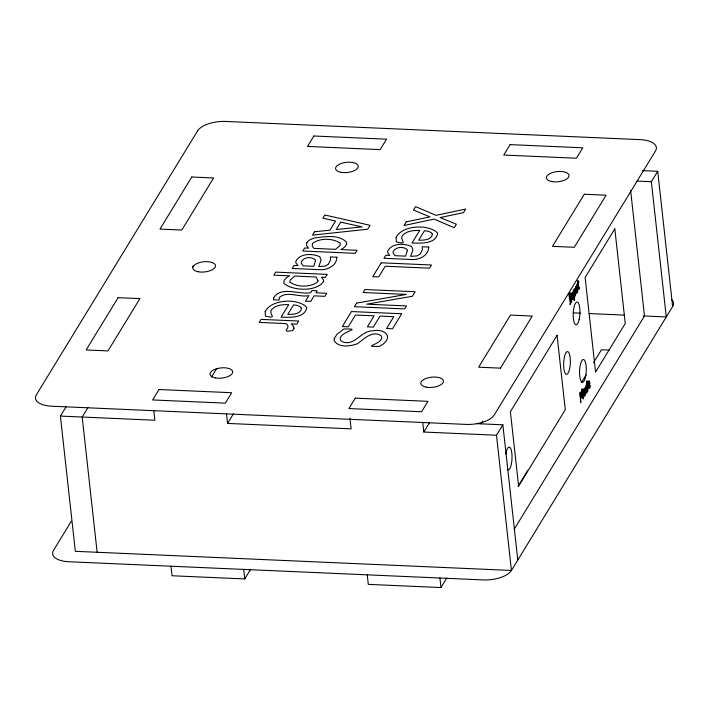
<?xml version="1.0" encoding="UTF-8"?>
<svg xmlns="http://www.w3.org/2000/svg" width="709" height="709" viewBox="0 0 709 709"><rect width="100%" height="100%" fill="white"/><g stroke="black" fill="none" stroke-linecap="round" stroke-linejoin="round"><path stroke-width="1.06" d="M642.301 170.612L657.713 171.286L672.646 306.527L511.428 570.461L75.331 551.318L60.398 416.086L66.114 406.727M88.04 407.489L82.2 417.043L97.133 552.276M192.405 267.293L193.557 265.414M71.343 521.195L53.521 550.361A22.821 10.218 -6.3 0 0 68.968 561.741L483.263 579.927A22.821 10.218 -6.3 0 0 511.428 570.461L496.495 435.229L502.858 424.806L476.43 423.645M211.521 377.055L216.688 368.6M349.954 418.168L351.132 428.848L227.571 423.424L233.403 413.87M170.993 566.145L172.057 575.752L244.738 578.943L250.569 569.398M496.495 435.229L423.814 432.038L429.645 422.484M500.439 368.175L532.273 316.046L510.471 315.088L478.646 367.182L500.457 368.139M481.056 423.849L482.767 421.057M643.152 315.93L666.283 316.941L651.349 181.708L657.713 171.286M367.244 574.76L368.299 584.367L440.989 587.557L446.821 578.012M517.978 486.427L527.638 470.616M581.575 382.319L586.121 374.875M593.504 362.786L601.462 349.759L609.093 350.095M514.211 529.26L644.481 315.984L630.638 190.641M637.036 181.079L651.349 181.708M573.776 312.882L580.387 313.174M589.197 313.564L624.434 315.106M60.398 416.086L154.89 420.233L153.826 410.626M502.858 424.806L517.792 560.048M422.75 422.431L423.814 432.038M439.926 577.95L440.989 587.557M226.508 413.817L227.571 423.424M243.683 569.336L244.738 578.943M505.774 454.061A11.415 3.341 -87.5 0 1 510.303 447.84A11.415 3.341 -87.5 0 1 511.676 462.277A11.415 3.341 -87.5 0 1 507.219 469.331M671.636 299.606A22.821 10.218 -6.3 0 1 672.646 306.527M585.997 387.912C587.079 400.479 588.39 378.039 585.997 387.912M301.431 308.309C300.864 314.406 292.276 314.433 287.765 314.388L293.579 304.861L297.505 305.499L300.164 306.678L301.431 308.309M432.366 234.138C431.799 240.236 423.211 240.262 418.7 240.218L424.514 230.691L428.44 231.329L431.099 232.508L432.366 234.138M575.54 292.826C576.107 295.688 573.386 297.39 574.618 300.058L574.237 300.687L573.147 290.779L573.528 290.158L573.608 290.912L574.574 288.492L575.54 292.826M585.563 392.44C585.35 399.814 582.417 395.161 583.401 390.756A3.244 0.948 -87.5 0 1 583.808 388.966L584.251 388.248A3.208 0.939 -87.5 0 1 584.872 388.337L585.563 392.44M581.779 389.604L581.646 396.171L580.299 392.042L579.749 392.937L580.813 402.579L580.272 393.655L581.681 398.033L582.089 390.686L583.002 398.99L583.401 398.334L582.337 388.692L581.779 389.604M587.912 384.083C586.618 388.417 590.721 390.801 590.092 385.297L588.949 387.761L588.39 386.042L589.968 383.472L589.197 380.6L588.408 381.451L587.912 384.083M585.616 387.796L586.237 392.795A2.614 0.762 -87.5 0 0 586.768 392.99L587.531 390.712L587.61 391.448L587.991 390.819L586.884 380.742L586.848 384.5A3.696 1.081 -87.5 0 0 586.051 385.306L585.616 387.796M583.755 391.031L584.464 395.392L585.155 393.194L584.553 389.374L583.755 391.031M575.141 293.668C572.845 303.355 574.068 281.234 575.141 293.668M334.214 338.76L334.099 340.435C338.415 348.252 350.476 346.276 357.504 343.697C364.249 339.017 372.163 330.048 381.096 335.658L381.761 337.316C381.929 344.707 360.305 346.772 379.377 346.391C394.691 338.423 386.219 328.01 372.11 330.873C360.367 331.059 353.419 348.27 340.923 340.861L340.214 339.106C339.824 331.076 364.497 328.604 343.874 329.029L336.908 334.329L334.214 338.76M588.319 383.365L588.293 385.111L589.489 383.144L589.099 381.796L588.319 383.365M265.175 311.614L265.423 316.09C279.541 319.422 266.46 313.617 272.584 308.69C276.909 304.773 283.192 304.524 288.723 304.648L281.101 317.127C289.591 317.41 305.127 318.465 306.758 307.378C298.197 297.948 271.263 299.109 265.175 311.614M396.109 237.444L396.358 241.92C410.476 245.252 397.386 239.447 403.518 234.519C407.843 230.602 414.127 230.354 419.657 230.478L412.035 242.957C420.517 243.24 436.062 244.295 437.692 233.208C429.131 223.778 402.198 224.939 396.109 237.444M336.881 257.225C336.518 266.726 326.105 270.67 317.924 269.597L292.152 268.472L293.996 265.458L298.01 265.627L296.105 263.296L295.706 261.683C299.393 253.122 312.704 253.21 319.856 256.826L321.08 260.097L318.784 266.54L325.236 266.097L328.347 264.244L330.5 260.043L330.438 256.942L336.881 257.225M428.732 247.051C428.36 256.543 417.947 260.487 409.775 259.423L383.994 258.289L385.838 255.275L389.853 255.453L387.956 253.122L387.557 251.509C391.244 242.948 404.547 243.036 411.707 246.652L412.922 249.922L410.635 256.366L417.087 255.922L420.198 254.07L422.351 249.86L422.28 246.767L428.732 247.051M273.63 298.019L273.373 299.792L279.071 300.04L279.452 297.372C287.189 290.601 299.845 297.709 308.858 295.618L305.455 301.192L310.71 301.422L314.122 295.848L324.952 296.327L326.805 293.296L315.975 292.817L317.224 290.77L311.96 290.539L310.71 292.587C300.776 295.298 280.392 285.443 273.63 298.019M571.419 294.049L571.294 294.758L571.206 293.951L570.825 294.581L571.622 301.812L571.631 294.669A2.34 0.682 -87.5 0 1 572.039 293.774L573.023 299.517L572.34 292.33L571.419 294.049M577.543 291.177L576.523 293.615L575.814 286.418C576.089 296.601 578.464 290.982 576.834 284.743L577.215 284.123L577.631 291.984L577.543 291.177M315.478 260.85L313.724 266.318L303.266 265.866L301.414 263.544L301.192 262.277C302.956 257.039 311.517 256.241 315.168 259.707L315.478 260.85M407.321 250.676L405.575 256.144L395.117 255.683L393.256 253.37L393.034 252.094C394.798 246.865 403.359 246.058 407.01 249.533L407.321 250.676M579.528 287.517L578.943 288.448L578.287 283.565L578.872 281.402L578.172 282.554L577.941 280.472L577.534 283.6L578.836 289.795L579.528 287.517M294.058 328.17L292.702 330.58C278.566 332.84 292.852 327.815 285.949 323.596L259.202 322.418L261.045 319.387L298.728 321.044L296.876 324.075L291.284 323.827L292.95 325.493L294.058 328.17M312.509 243.524L312.173 245.979L313.839 248.38L335.57 249.338L340.01 245.465L340.373 243.338C333.159 238.064 319.644 237.728 312.509 243.524M317.951 280.684L317.472 281.96C310.427 287.615 296.974 287.331 289.857 282.085L290.229 279.958L294.749 276.067L316.108 277.006L317.951 280.684M323.659 281.384C316.684 292.046 292.525 291.009 283.786 283.272L284.22 280.206L286.312 277.866L289.591 275.836L273.798 275.145L275.65 272.114L327.239 274.383L325.387 277.405L321.434 277.237L323.464 279.895L323.659 281.384M306.908 242.549L306.456 245.562L308.512 248.15L304.666 247.982L302.814 251.013L355.306 253.317L357.159 250.286L340.834 249.568A17.92 8.021 -6.3 0 0 346.683 243.701L346.506 242.23C338.725 234.165 325.023 236.602 314.885 237.94A12.656 5.672 -6.3 0 0 308.087 241.157L306.908 242.549M197.572 130.899L36.354 394.842A22.821 10.218 -6.3 0 0 51.792 406.213L466.088 424.407A22.821 10.218 -6.3 0 0 494.262 414.942L655.479 150.999A22.821 10.218 -6.3 0 0 640.032 139.629L225.737 121.443A22.821 10.218 -6.3 0 0 197.572 130.899M118.102 297.665L86.161 349.954L107.963 350.911L139.903 298.622L118.102 297.665M191.802 177.002L159.977 229.096L181.788 230.053L213.604 177.968L191.802 177.002M159.011 389.525L152.648 399.947L225.329 403.137L231.692 392.715L159.011 389.525M313.865 136.004L307.502 146.426L380.184 149.617L386.547 139.194L313.865 136.004M314.583 231.746L312.518 235.122L367.696 229.229L370.098 225.302L324.811 215.004L322.843 218.23L335.543 221.022L329.942 230.186L314.583 231.746M340.701 222.156L336.19 229.556L362.131 226.889L340.701 222.156M351.46 311.561L342.287 326.574L348.225 326.831L355.448 315.018L374.104 315.833L367.377 326.849L373.315 327.106L380.042 316.099L393.805 316.701L386.582 328.515L392.52 328.781L401.693 313.768L351.46 311.561M356.618 303.115L354.429 306.696L404.662 308.902L406.487 305.925L366.713 304.179L412.381 296.265L415.146 291.736L364.913 289.529L363.097 292.516L406.408 294.412L356.618 303.115M381.247 262.791L372.757 276.696L378.695 276.962L385.235 266.238L429.53 268.188L431.48 264.998L381.247 262.791M406.248 221.864L404.015 225.524L434.085 219.116L454.256 227.713L456.374 224.248L440.192 217.557L463.429 212.691L465.662 209.049L436.044 215.341L415.563 206.611L413.453 210.059L429.929 216.892L406.248 221.864M355.253 398.139L348.89 408.561L421.571 411.752L427.944 401.329L355.253 398.139M510.108 144.618L503.744 155.041L576.426 158.231L582.789 147.809L510.108 144.618M584.287 194.239L552.471 246.333L574.272 247.29L606.098 195.197L584.287 194.239M570.089 292.932L568.919 294.855L570.258 302.885L569.983 304.498L571.162 302.575L569.814 294.554L570.089 292.932M614.818 228.821L585.12 277.441L595.569 372.101L625.267 323.481L614.818 228.821M557.07 335.33L510.4 411.734L518.616 486.117L565.286 409.713L557.07 335.33M341.029 172.322A11.415 5.114 -6.3 0 0 358.275 166.526A11.415 5.114 -6.3 0 0 341.463 163.389A11.415 5.114 -6.3 0 0 341.029 172.322M215.447 377.915A11.415 5.114 -6.3 0 0 232.703 372.119A11.415 5.114 -6.3 0 0 215.882 368.981A11.415 5.114 -6.3 0 0 215.447 377.915M426.233 387.167A11.415 5.114 -6.3 0 0 443.479 381.371A11.415 5.114 -6.3 0 0 426.667 378.234A11.415 5.114 -6.3 0 0 426.233 387.167M551.815 181.575A11.415 5.114 -6.3 0 0 569.061 175.779A11.415 5.114 -6.3 0 0 552.249 172.642A11.415 5.114 -6.3 0 0 551.815 181.575M198.263 271.777A11.415 5.114 -6.3 0 0 215.509 265.981A11.415 5.114 -6.3 0 0 198.697 262.844A11.415 5.114 -6.3 0 0 198.263 271.777M569.566 369.15A11.415 3.341 -87.5 0 0 567.634 351.584A11.415 3.341 -87.5 0 0 563.832 368.184A11.415 3.341 -87.5 0 0 569.566 369.15M579.129 319.582A11.415 3.341 -87.5 0 0 577.188 302.007A11.415 3.341 -87.5 0 0 573.386 318.607A11.415 3.341 -87.5 0 0 579.129 319.582M585.474 377.055A11.415 3.341 -87.5 0 0 583.534 359.49A11.415 3.341 -87.5 0 0 579.732 376.08A11.415 3.341 -87.5 0 0 585.474 377.055"/></g></svg>
